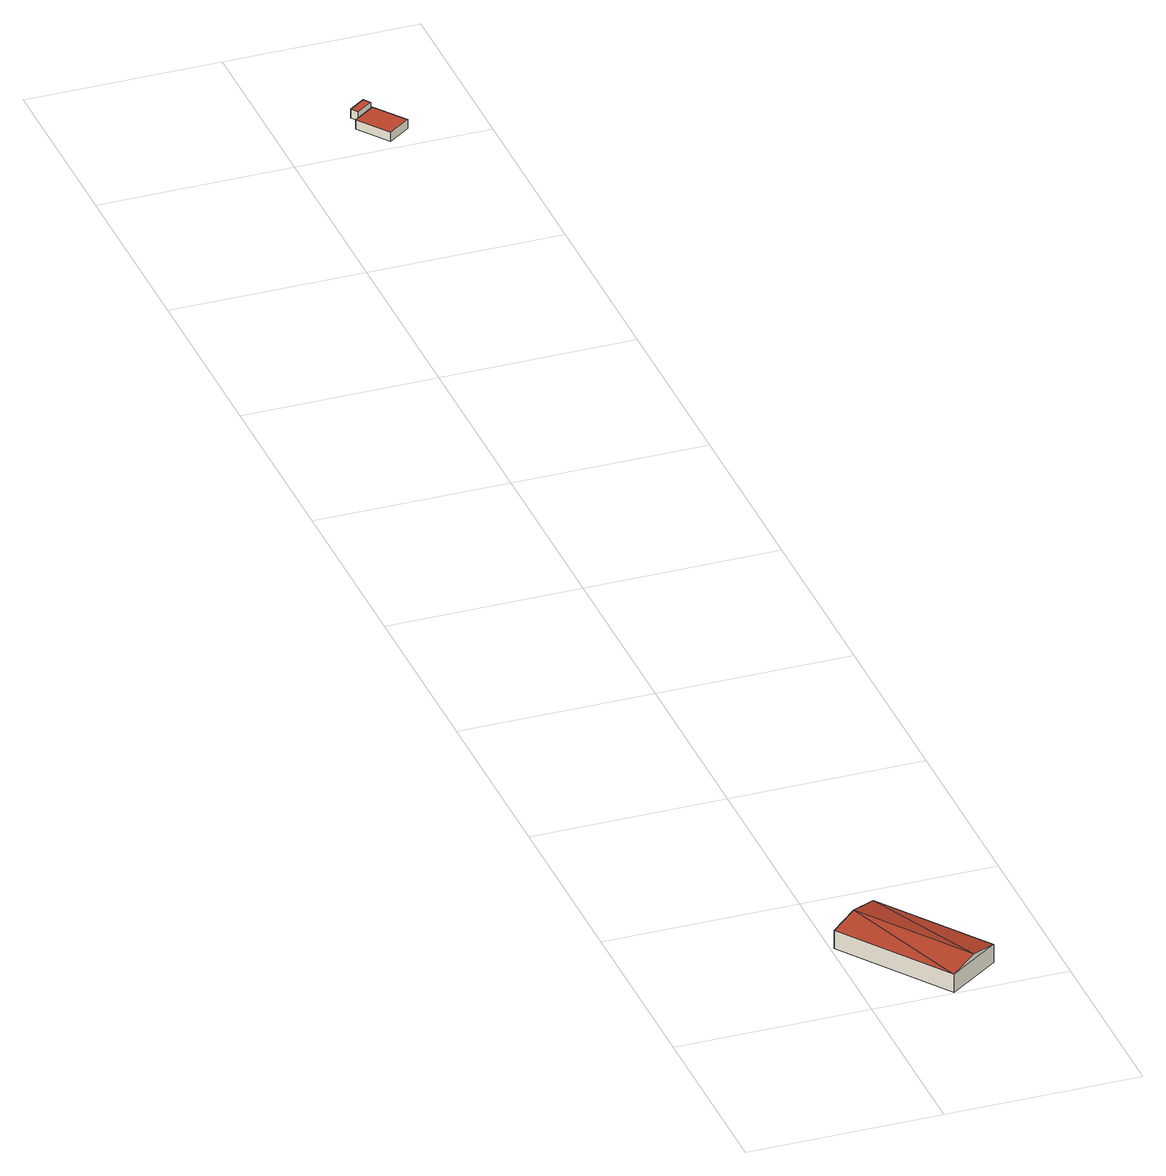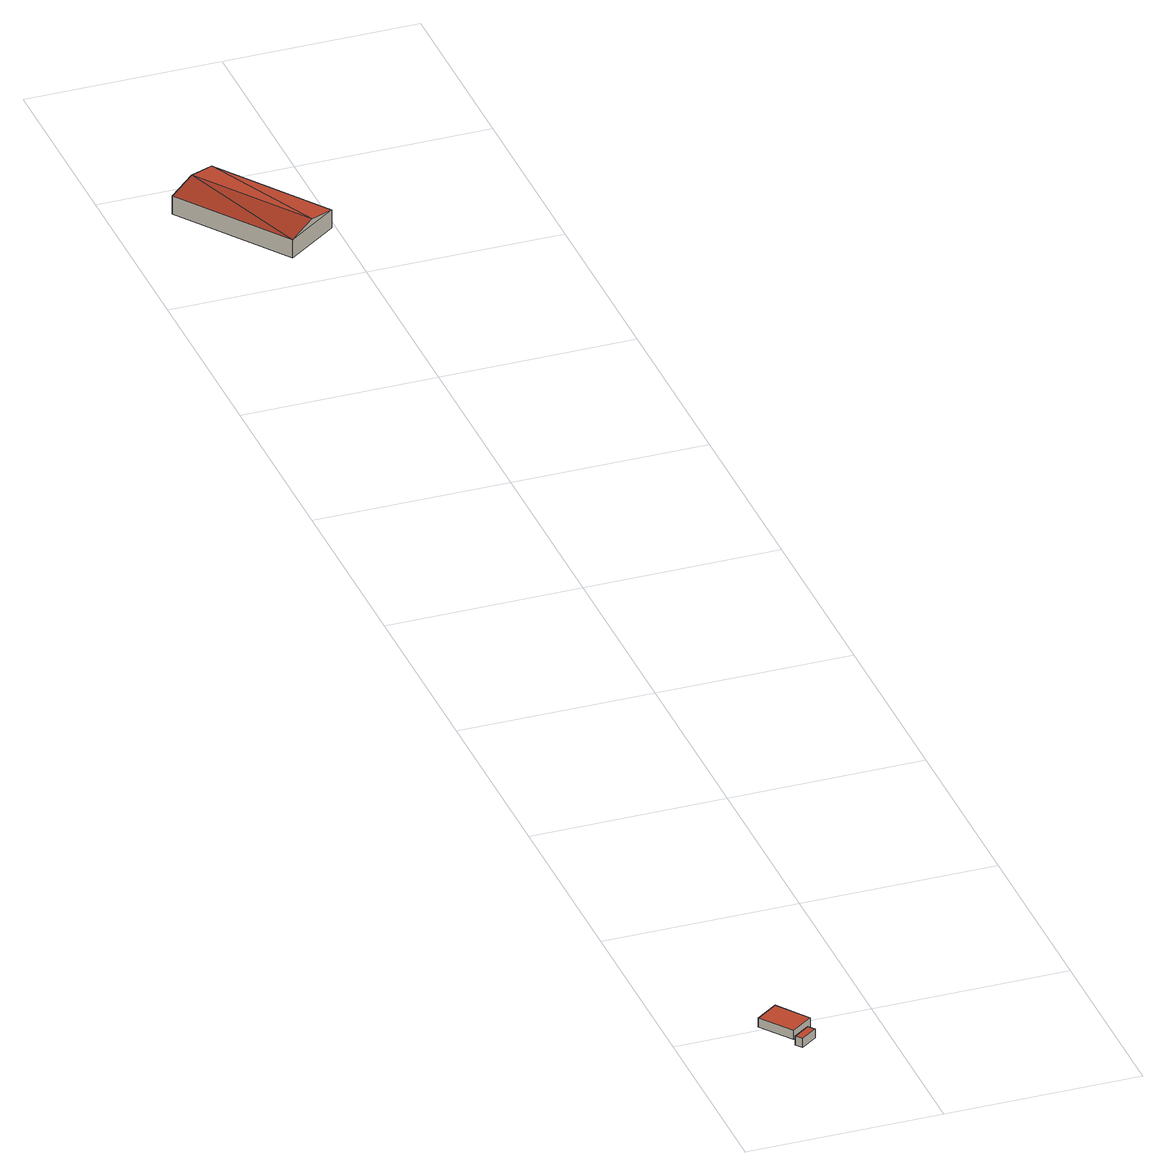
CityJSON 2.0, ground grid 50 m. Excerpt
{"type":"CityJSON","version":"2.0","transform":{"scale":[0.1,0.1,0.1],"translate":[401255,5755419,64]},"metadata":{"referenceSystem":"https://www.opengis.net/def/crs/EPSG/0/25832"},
"CityObjects":{
"building1":{"type":"Building","attributes":{"Gemeindeschluessel":"05515000","Geometrietyp2DReferenz":"3000","function":"31001_2700","roofType":"3100","measuredHeight":6.54},"geometry":[{"type":"Solid","lod":"2","boundaries":[[[[0,1,2,3]],[[4,5,1,0]],[[6,7,5,4]],[[3,2,7,6]],[[0,8,4]],[[6,9,3]],[[8,0,3]],[[3,9,8]],[[4,8,9]],[[9,6,4]],[[1,5,7,2]]]],"semantics":{"surfaces":[{"type":"WallSurface"},{"type":"RoofSurface"},{"type":"GroundSurface"}],"values":[[0,0,0,0,0,0,1,1,1,1,2]]}}]},
"building2":{"type":"Building","attributes":{"Gemeindeschluessel":"05515000","Geometrietyp2DReferenz":"3000","function":"31001_2700","roofType":"1000","measuredHeight":2.44},"geometry":[{"type":"Solid","lod":"2","boundaries":[[[[10,11,12,13]],[[14,15,11,10]],[[16,17,15,14]],[[13,12,17,16]],[[14,10,13,16]],[[11,15,17,12]]]],"semantics":{"surfaces":[{"type":"WallSurface"},{"type":"RoofSurface"},{"type":"GroundSurface"}],"values":[[0,0,0,0,1,2]]}}]},
"building3":{"type":"Building","attributes":{"Gemeindeschluessel":"05515000","Geometrietyp2DReferenz":"3000","function":"31001_2460","roofType":"1000","measuredHeight":2.56},"geometry":[{"type":"Solid","lod":"2","boundaries":[[[[18,19,20,21]],[[22,23,19,18]],[[24,25,23,22]],[[21,20,25,24]],[[22,18,21,24]],[[19,23,25,20]]]],"semantics":{"surfaces":[{"type":"WallSurface"},{"type":"RoofSurface"},{"type":"GroundSurface"}],"values":[[0,0,0,0,1,2]]}}]}
},
"vertices":[
[342,98,57],[342,98,7],[142,380,7],[142,380,57],[209,3,57],[209,3,7],[9,285,57],[9,285,7],[276,50,73],[75,332,73],
[227,4148,60],[227,4148,36],[185,4118,36],[185,4118,60],[240,4131,60],[240,4131,36],[197,4100,60],[197,4100,36],
[236,4108,61],[236,4108,36],[179,4068,36],[179,4068,61],[295,4027,61],[295,4027,36],[238,3986,61],[238,3986,36]
]}
